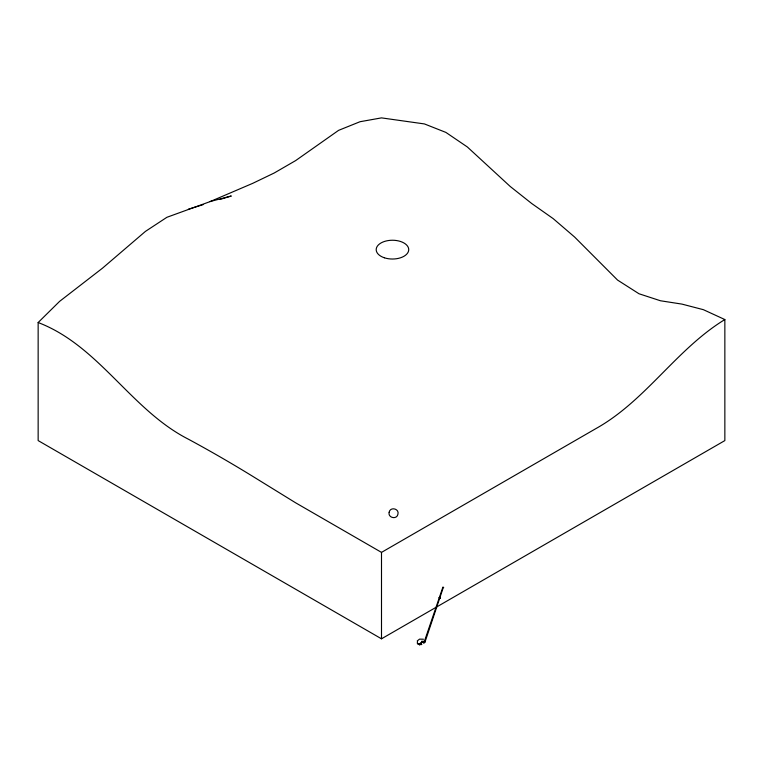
<?xml version="1.0" encoding="UTF-8"?>
<svg xmlns="http://www.w3.org/2000/svg" width="763" height="763" viewBox="0 0 763 763"><rect width="100%" height="100%" fill="white"/><g stroke="black" fill="none" stroke-linecap="round" stroke-linejoin="round"><path stroke-width="1.14" d="M424.781 640.252L442.855 587.262L443.37 587.272L425.506 640.529M421.672 641.616C422.32 642.103 421.777 640.72 422.216 641.855M422.139 641.139L422.292 641.807M417.189 640.996L419.507 639.136L423.475 639.213M417.59 641.654L417.237 643.209L419.764 644.973L419.764 643.562L425.392 640.338M38.15 322.53L59.609 301.366L102.528 268.147L145.447 231.389L166.906 217.293L209.825 201.709L252.744 183.33L274.203 173.01L295.663 160.583L338.581 130.359L360.041 121.718L381.5 117.883L424.419 123.93L445.878 132.4L467.337 146.963L510.256 186.496L531.716 203.521L553.175 218.619L574.634 237.055L617.553 280.069L639.013 293.765L660.472 300.765L681.931 304.103L703.391 309.683L724.85 319.554L724.85 440.585L381.5 638.812L38.15 440.585L38.15 322.53C99.142 345.792 130.902 409.922 188.366 439.183A1395.575 805.738 60 0 1 252.744 476.35L295.663 502.827L381.5 552.383L596.094 428.491C645.851 400.613 676.371 349.149 724.85 319.554M443.704 587.586L442.845 587.31M421.834 641.321L422.359 641.569M420.384 643.476L421.414 642.885M423.522 641.664L424.552 641.063M419.908 644.096L421.281 643.304M423.751 641.902L425.125 641.111M419.908 644.516L421.243 643.753M423.789 642.217L425.163 641.416M420.499 644.582L421.529 643.982M423.866 642.646L424.896 642.045M421.243 644.659L421.834 644.315M423.694 643.238L424.285 642.894M188.366 209.205L203.044 204.684M219.992 199.467L231.284 195.996L209.825 201.613M425.334 640.577L425.258 641.807L424.533 641.13M425.229 640.252L425.258 641.807L425.258 640.386M417.723 643.943L419.726 644.668L419.059 644.086M381.5 552.383L381.5 638.812M389.149 512.259C387.623 517.886 396.979 519.956 397.943 514.176C399.469 508.549 390.122 506.479 389.149 512.259M439.23 597.839L440.079 598.163L439.23 597.839M439.297 597.858L440.089 598.116L439.326 597.83M384.333 257.77A16.271 9.394 0 0 0 408.73 249.635A16.271 9.394 0 0 0 384.333 241.499A16.271 9.394 0 0 0 384.333 257.77"/></g></svg>
